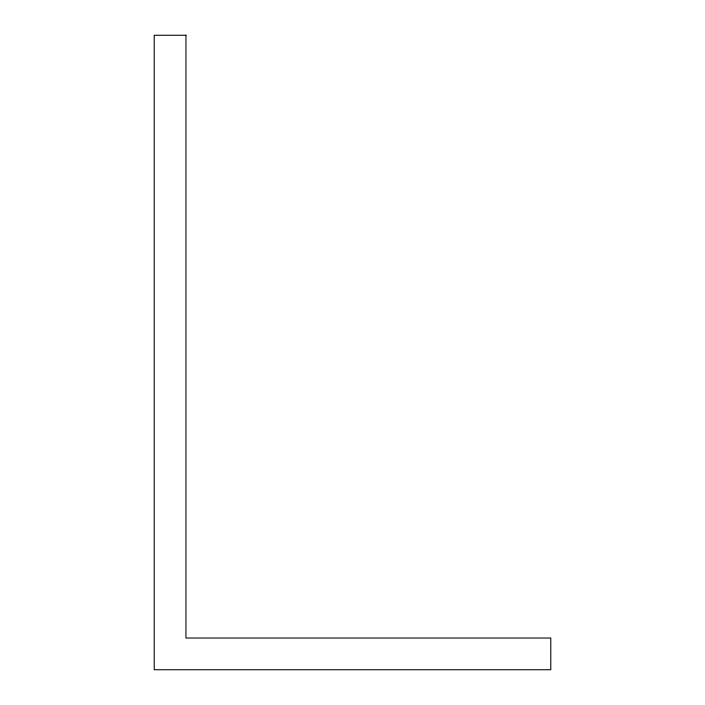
<?xml version="1.0" encoding="UTF-8"?>
<svg xmlns="http://www.w3.org/2000/svg" width="705" height="705" viewBox="0 0 705 705"><rect width="100%" height="100%" fill="white"/><g stroke="black" fill="none" stroke-linecap="round" stroke-linejoin="round"><path stroke-width="1.06" d="M185.944 35.25L154.219 35.25L154.219 669.75L550.781 669.75L550.781 638.025L185.944 638.025L185.944 35.25"/></g></svg>
